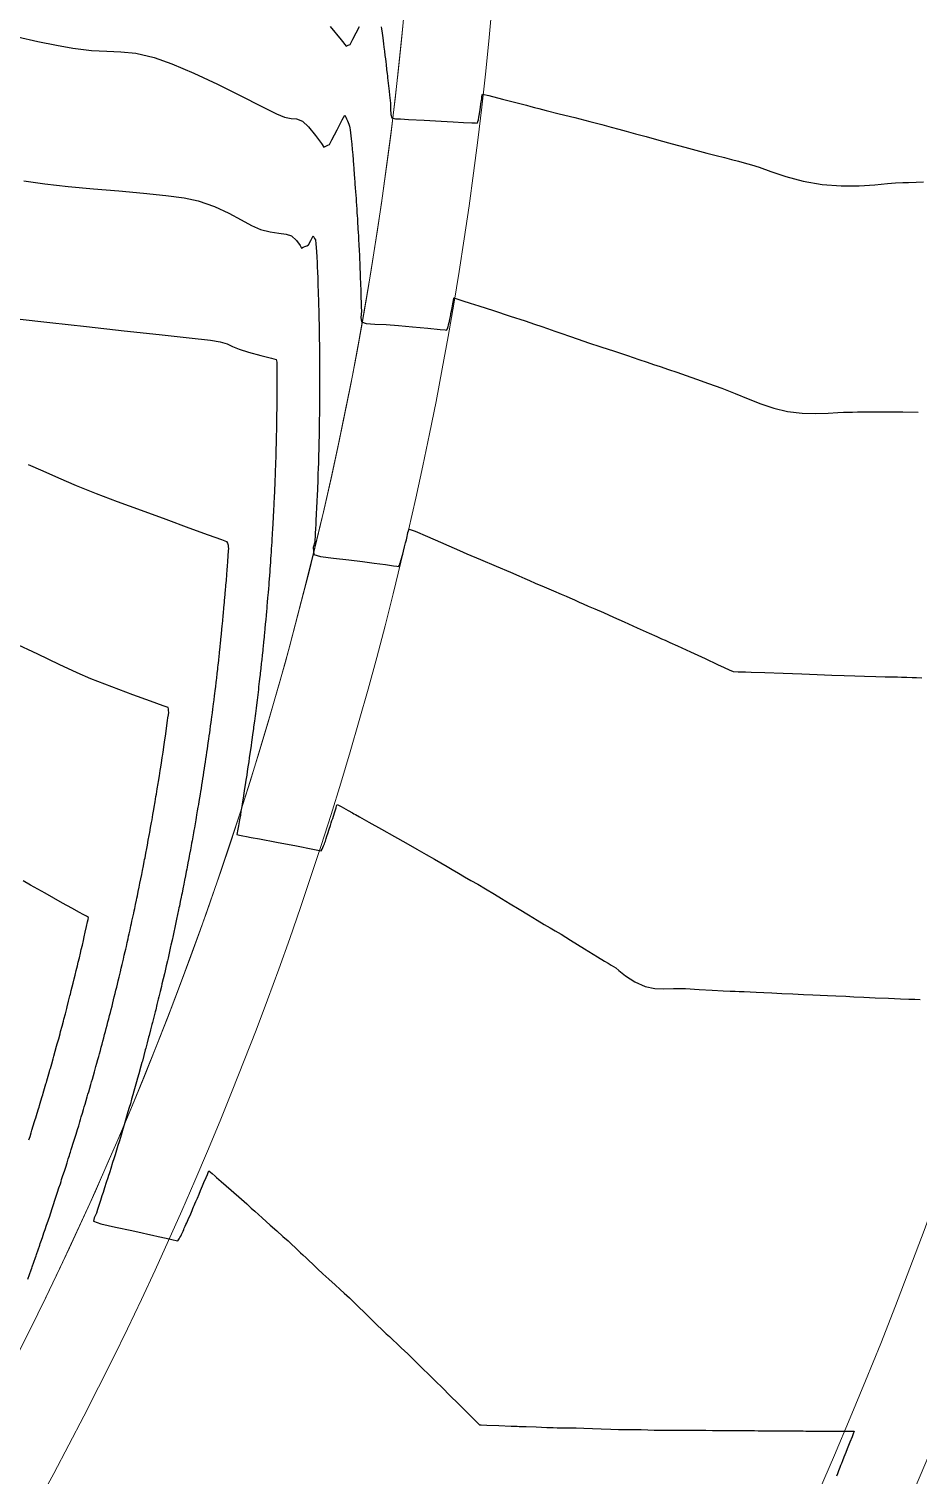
# Model space of a CAD drawing. Header units: millimetres. Extents: x 340454 to 342791, y 6993867 to 6995092.
# Drawn here: x 341707.79 to 341738.45, y 6994492.7 to 6994542.59 of the extents above; entities that cross this region are included whole.
import ezdxf

# ---------------------------------------------------------------- set-up
doc = ezdxf.new("R2010")
doc.units = ezdxf.units.MM
doc.header["$LTSCALE"] = 10
for name, color, linetype in [('T-HM-CURVA_INTERMEDIARIA', 45, 'Continuous'), ('T-HM-CURVA_MESTRA', 20, 'Continuous'), ('URB-Calçadas', 2, 'Continuous'), ('URB-Quadras', 3, 'Continuous')]:
    doc.layers.add(name, color=color, linetype=linetype)

msp = doc.modelspace()

# ---------------------------------------------------------------- linework, layer by layer
at = {"layer": 'T-HM-CURVA_INTERMEDIARIA', "color": 45, "linetype": 'Continuous', "lineweight": -3, "flags": 128}
for points, elevation in [([(341707.399, 6994542.316), (341708.105, 6994542.161), (341708.741, 6994542.03), (341709.305, 6994541.927), (341709.957, 6994541.847), (341710.483, 6994541.821), (341710.964, 6994541.804), (341711.481, 6994541.748), (341712.112, 6994541.606), (341712.722, 6994541.391), (341713.477, 6994541.066), (341714.296, 6994540.681), (341715.098, 6994540.285), (341715.804, 6994539.93), (341716.332, 6994539.665), (341716.602, 6994539.541), (341716.832, 6994539.499), (341717.022, 6994539.487), (341717.226, 6994539.412), (341717.437, 6994539.213), (341717.679, 6994538.911), (341717.879, 6994538.634), (341717.963, 6994538.512), (341718.01, 6994538.532), (341718.057, 6994538.553), (341718.105, 6994538.575), (341718.155, 6994538.599), (341718.238, 6994538.759), (341718.419, 6994539.109), (341718.601, 6994539.459), (341718.685, 6994539.618), (341718.723, 6994539.55), (341718.75, 6994539.493), (341718.78, 6994539.422), (341718.803, 6994539.361), (341718.824, 6994539.299), (341718.843, 6994539.237), (341718.861, 6994539.174), (341718.876, 6994539.11), (341718.888, 6994539), (341718.91, 6994538.793), (341718.926, 6994538.617), (341718.942, 6994538.43), (341718.95, 6994538.337), (341718.958, 6994538.245), (341718.973, 6994538.068), (341718.989, 6994537.88), (341718.994, 6994537.809), (341719, 6994537.739), (341719.012, 6994537.588), (341719.025, 6994537.423), (341719.031, 6994537.33), (341719.038, 6994537.237), (341719.048, 6994537.109), (341719.058, 6994536.965), (341719.066, 6994536.852), (341719.074, 6994536.739), (341719.082, 6994536.624), (341719.09, 6994536.507), (341719.099, 6994536.368), (341719.106, 6994536.244), (341719.113, 6994536.147), (341719.119, 6994536.049), (341719.128, 6994535.895), (341719.136, 6994535.753), (341719.141, 6994535.672), (341719.146, 6994535.591), (341719.155, 6994535.423), (341719.163, 6994535.264), (341719.167, 6994535.198), (341719.171, 6994535.132), (341719.179, 6994534.952), (341719.188, 6994534.777), (341719.19, 6994534.725), (341719.193, 6994534.674), (341719.201, 6994534.481), (341719.21, 6994534.293), (341719.213, 6994534.214), (341719.221, 6994534.011), (341719.229, 6994533.81), (341719.231, 6994533.755), (341719.236, 6994533.611), (341719.245, 6994533.329), (341719.251, 6994533.157), (341719.255, 6994533.005), (341719.259, 6994532.85), (341719.234, 6994532.637), (341719.268, 6994532.481), (341719.423, 6994532.432), (341719.723, 6994532.407), (341720.112, 6994532.389), (341720.536, 6994532.36), (341721.024, 6994532.312), (341721.55, 6994532.261), (341721.97, 6994532.22), (341722.143, 6994532.203), (341722.194, 6994532.196), (341722.225, 6994532.24), (341722.252, 6994532.32), (341722.266, 6994532.372), (341722.279, 6994532.429), (341722.292, 6994532.491), (341722.31, 6994532.578), (341722.328, 6994532.672), (341722.338, 6994532.722), (341722.348, 6994532.771), (341722.364, 6994532.854), (341722.385, 6994532.964), (341722.413, 6994533.109), (341722.436, 6994533.224), (341722.452, 6994533.31), (341722.545, 6994533.283), (341722.757, 6994533.213), (341723.011, 6994533.129), (341723.307, 6994533.033), (341723.809, 6994532.87), (341724.385, 6994532.683), (341724.903, 6994532.514), (341725.23, 6994532.407), (341725.481, 6994532.322), (341725.68, 6994532.253), (341725.931, 6994532.166), (341726.171, 6994532.083), (341726.436, 6994531.991), (341726.738, 6994531.887), (341727.094, 6994531.765), (341727.519, 6994531.623), (341727.981, 6994531.468), (341728.433, 6994531.318), (341728.822, 6994531.188), (341729.111, 6994531.092), (341729.336, 6994531.018), (341729.56, 6994530.942), (341729.848, 6994530.844), (341730.136, 6994530.744), (341730.456, 6994530.631), (341730.817, 6994530.503), (341731.223, 6994530.359), (341731.684, 6994530.196), (341732.153, 6994530.015), (341732.595, 6994529.83), (341733.03, 6994529.654), (341733.477, 6994529.503), (341733.955, 6994529.39), (341734.455, 6994529.331), (341734.934, 6994529.319), (341735.355, 6994529.335), (341735.685, 6994529.359), (341735.887, 6994529.371), (341736.059, 6994529.371), (341736.195, 6994529.372), (341736.366, 6994529.374), (341736.589, 6994529.375), (341736.848, 6994529.377), (341737.167, 6994529.377), (341737.478, 6994529.376), (341737.934, 6994529.374), (341738.457, 6994529.372)], 699), ([(341707.624, 6994537.346), (341708.338, 6994537.245), (341709.152, 6994537.156), (341710.021, 6994537.075), (341710.9, 6994536.999), (341711.745, 6994536.923), (341712.511, 6994536.844), (341713.153, 6994536.757), (341713.627, 6994536.66), (341714.19, 6994536.464), (341714.683, 6994536.234), (341715.109, 6994536.004), (341715.472, 6994535.805), (341715.776, 6994535.671), (341716.109, 6994535.59), (341716.409, 6994535.549), (341716.66, 6994535.514), (341716.846, 6994535.451), (341717.021, 6994535.289), (341717.143, 6994535.113), (341717.191, 6994535.029), (341717.251, 6994535.055), (341717.313, 6994535.082), (341717.375, 6994535.111), (341717.439, 6994535.141), (341717.518, 6994535.296), (341717.599, 6994535.448), (341717.647, 6994535.365), (341717.672, 6994535.318), (341717.688, 6994535.18), (341717.712, 6994534.909), (341717.723, 6994534.712), (341717.73, 6994534.535), (341717.733, 6994534.455), (341717.735, 6994534.386), (341717.743, 6994534.196), (341717.751, 6994534), (341717.753, 6994533.949), (341717.755, 6994533.897), (341717.761, 6994533.725), (341717.768, 6994533.545), (341717.77, 6994533.478), (341717.771, 6994533.411), (341717.776, 6994533.255), (341717.782, 6994533.09), (341717.784, 6994533.009), (341717.786, 6994532.927), (341717.79, 6994532.786), (341717.794, 6994532.635), (341717.795, 6994532.54), (341717.797, 6994532.444), (341717.8, 6994532.317), (341717.803, 6994532.18), (341717.805, 6994532.072), (341717.806, 6994531.964), (341717.808, 6994531.849), (341717.81, 6994531.724), (341717.812, 6994531.599), (341717.813, 6994531.485), (341717.814, 6994531.376), (341717.815, 6994531.268), (341717.816, 6994531.137), (341717.817, 6994531.013), (341717.818, 6994530.912), (341717.818, 6994530.812), (341717.818, 6994530.673), (341717.818, 6994530.541), (341717.819, 6994530.448), (341717.819, 6994530.356), (341717.818, 6994530.21), (341717.817, 6994530.069), (341717.817, 6994529.984), (341717.817, 6994529.9), (341717.816, 6994529.746), (341717.814, 6994529.597), (341717.814, 6994529.52), (341717.813, 6994529.444), (341717.811, 6994529.282), (341717.808, 6994529.125), (341717.808, 6994529.056), (341717.807, 6994528.987), (341717.803, 6994528.818), (341717.8, 6994528.653), (341717.799, 6994528.592), (341717.798, 6994528.531), (341717.794, 6994528.355), (341717.79, 6994528.182), (341717.788, 6994528.128), (341717.787, 6994528.074), (341717.782, 6994527.891), (341717.777, 6994527.71), (341717.774, 6994527.618), (341717.768, 6994527.427), (341717.761, 6994527.239), (341717.759, 6994527.161), (341717.751, 6994526.964), (341717.744, 6994526.768), (341717.741, 6994526.704), (341717.732, 6994526.5), (341717.723, 6994526.298), (341717.721, 6994526.248), (341717.715, 6994526.106), (341717.701, 6994525.828), (341717.692, 6994525.649), (341717.683, 6994525.489), (341717.676, 6994525.358), (341717.666, 6994525.185), (341717.659, 6994525.065), (341717.654, 6994524.973), (341717.648, 6994524.882), (341717.601, 6994524.694), (341717.622, 6994524.459), (341717.845, 6994524.387), (341718.292, 6994524.326), (341718.822, 6994524.272), (341719.294, 6994524.217), (341719.702, 6994524.16), (341720.086, 6994524.107), (341720.371, 6994524.067), (341720.484, 6994524.051), (341720.538, 6994524.043), (341720.569, 6994524.092), (341720.588, 6994524.139), (341720.606, 6994524.188), (341720.624, 6994524.245), (341720.643, 6994524.311), (341720.656, 6994524.361), (341720.684, 6994524.469), (341720.712, 6994524.578), (341720.726, 6994524.634), (341720.748, 6994524.722), (341720.782, 6994524.858), (341720.81, 6994524.969), (341720.838, 6994525.081), (341720.857, 6994525.222), (341720.901, 6994525.331), (341721.113, 6994525.262), (341721.542, 6994525.081), (341721.992, 6994524.881), (341722.269, 6994524.757), (341722.457, 6994524.675), (341722.644, 6994524.593), (341722.897, 6994524.485), (341723.364, 6994524.287), (341723.909, 6994524.056), (341724.396, 6994523.849), (341724.689, 6994523.724), (341724.893, 6994523.634), (341725.053, 6994523.562), (341725.256, 6994523.472), (341725.556, 6994523.342), (341725.886, 6994523.201), (341726.152, 6994523.087), (341726.316, 6994523.018), (341726.446, 6994522.962), (341726.609, 6994522.891), (341726.774, 6994522.817), (341726.909, 6994522.756), (341727.08, 6994522.68), (341727.314, 6994522.578), (341727.604, 6994522.454), (341727.957, 6994522.3), (341728.324, 6994522.135), (341728.768, 6994521.932), (341729.178, 6994521.745), (341729.441, 6994521.626), (341729.605, 6994521.553), (341729.736, 6994521.497), (341729.9, 6994521.424), (341730.159, 6994521.305), (341730.607, 6994521.099), (341731.112, 6994520.866), (341731.544, 6994520.667), (341731.772, 6994520.562), (341731.939, 6994520.476), (341732.079, 6994520.42), (341732.255, 6994520.405), (341732.359, 6994520.408), (341732.417, 6994520.407), (341732.507, 6994520.405), (341732.699, 6994520.398), (341733.174, 6994520.381), (341733.801, 6994520.359), (341734.446, 6994520.335), (341734.98, 6994520.316), (341735.479, 6994520.297), (341735.905, 6994520.28), (341736.275, 6994520.266), (341736.608, 6994520.255), (341736.998, 6994520.245), (341737.317, 6994520.24), (341737.569, 6994520.235), (341737.748, 6994520.232), (341737.889, 6994520.229), (341738.067, 6994520.225), (341738.249, 6994520.219), (341738.398, 6994520.214), (341738.585, 6994520.207)], 698), ([(341707.383, 6994532.584), (341708.516, 6994532.456), (341709.782, 6994532.318), (341711.076, 6994532.177), (341712.29, 6994532.046), (341713.317, 6994531.932), (341714.052, 6994531.847), (341714.388, 6994531.799), (341714.627, 6994531.72), (341714.81, 6994531.633), (341715.046, 6994531.538), (341715.37, 6994531.441), (341715.794, 6994531.325), (341716.163, 6994531.227), (341716.324, 6994531.182), (341716.344, 6994531.091), (341716.345, 6994531.013), (341716.346, 6994530.843), (341716.346, 6994530.64), (341716.346, 6994530.478), (341716.346, 6994530.35), (341716.345, 6994530.188), (341716.344, 6994529.983), (341716.343, 6994529.811), (341716.342, 6994529.737), (341716.341, 6994529.684), (341716.339, 6994529.486), (341716.337, 6994529.285), (341716.335, 6994529.216), (341716.332, 6994529.026), (341716.329, 6994528.833), (341716.327, 6994528.747), (341716.323, 6994528.566), (341716.319, 6994528.382), (341716.318, 6994528.33), (341716.316, 6994528.278), (341716.312, 6994528.106), (341716.307, 6994527.93), (341716.305, 6994527.87), (341716.303, 6994527.809), (341716.298, 6994527.646), (341716.293, 6994527.478), (341716.29, 6994527.409), (341716.287, 6994527.341), (341716.282, 6994527.186), (341716.276, 6994527.026), (341716.273, 6994526.949), (341716.269, 6994526.873), (341716.263, 6994526.726), (341716.257, 6994526.574), (341716.253, 6994526.489), (341716.249, 6994526.405), (341716.243, 6994526.266), (341716.236, 6994526.122), (341716.231, 6994526.03), (341716.226, 6994525.938), (341716.219, 6994525.794), (341716.213, 6994525.67), (341716.209, 6994525.61), (341716.206, 6994525.549), (341716.201, 6994525.468), (341716.197, 6994525.394), (341716.193, 6994525.314), (341716.187, 6994525.218), (341716.182, 6994525.129), (341716.174, 6994525.004), (341716.167, 6994524.888), (341716.159, 6994524.766), (341716.152, 6994524.651), (341716.144, 6994524.538), (341716.137, 6994524.426), (341716.129, 6994524.314), (341716.12, 6994524.19), (341716.112, 6994524.072), (341716.104, 6994523.967), (341716.097, 6994523.862), (341716.087, 6994523.731), (341716.077, 6994523.606), (341716.07, 6994523.508), (341716.062, 6994523.41), (341716.051, 6994523.273), (341716.04, 6994523.141), (341716.033, 6994523.049), (341716.025, 6994522.958), (341716.013, 6994522.815), (341716.001, 6994522.676), (341715.994, 6994522.591), (341715.986, 6994522.506), (341715.973, 6994522.357), (341715.959, 6994522.212), (341715.952, 6994522.133), (341715.945, 6994522.054), (341715.93, 6994521.899), (341715.915, 6994521.748), (341715.908, 6994521.675), (341715.901, 6994521.603), (341715.885, 6994521.442), (341715.869, 6994521.284), (341715.862, 6994521.218), (341715.856, 6994521.151), (341715.838, 6994520.985), (341715.82, 6994520.821), (341715.814, 6994520.761), (341715.807, 6994520.7), (341715.788, 6994520.528), (341715.769, 6994520.359), (341715.763, 6994520.304), (341715.757, 6994520.249), (341715.736, 6994520.072), (341715.716, 6994519.897), (341715.705, 6994519.798), (341715.682, 6994519.616), (341715.66, 6994519.436), (341715.65, 6994519.347), (341715.626, 6994519.16), (341715.602, 6994518.974), (341715.593, 6994518.896), (341715.567, 6994518.704), (341715.542, 6994518.513), (341715.533, 6994518.446), (341715.506, 6994518.249), (341715.48, 6994518.053), (341715.472, 6994517.995), (341715.453, 6994517.86), (341715.415, 6994517.594), (341715.393, 6994517.441), (341715.373, 6994517.305), (341715.348, 6994517.135), (341715.323, 6994516.971), (341715.304, 6994516.84), (341715.278, 6994516.677), (341715.253, 6994516.513), (341715.233, 6994516.383), (341715.207, 6994516.219), (341715.181, 6994516.056), (341715.16, 6994515.926), (341715.133, 6994515.763), (341715.106, 6994515.599), (341715.085, 6994515.469), (341715.057, 6994515.306), (341715.022, 6994515.099), (341714.992, 6994514.926), (341714.979, 6994514.85), (341714.968, 6994514.793), (341715.051, 6994514.776), (341715.176, 6994514.752), (341715.299, 6994514.729), (341715.459, 6994514.699), (341715.746, 6994514.644), (341716.335, 6994514.532), (341717.016, 6994514.403), (341717.58, 6994514.295), (341717.816, 6994514.25), (341717.869, 6994514.239), (341717.904, 6994514.29), (341717.932, 6994514.352), (341717.953, 6994514.401), (341717.982, 6994514.477), (341717.999, 6994514.524), (341718.016, 6994514.573), (341718.046, 6994514.663), (341718.071, 6994514.738), (341718.103, 6994514.837), (341718.148, 6994514.976), (341718.192, 6994515.11), (341718.219, 6994515.195), (341718.245, 6994515.276), (341718.27, 6994515.353), (341718.295, 6994515.43), (341718.342, 6994515.577), (341718.386, 6994515.715), (341718.403, 6994515.783), (341718.425, 6994515.838), (341718.563, 6994515.767), (341718.808, 6994515.628), (341718.949, 6994515.547), (341719.003, 6994515.516), (341719.057, 6994515.484), (341719.192, 6994515.408), (341719.52, 6994515.223), (341719.953, 6994514.979), (341720.406, 6994514.724), (341720.791, 6994514.506), (341721.169, 6994514.292), (341721.497, 6994514.107), (341721.775, 6994513.95), (341722.002, 6994513.819), (341722.218, 6994513.691), (341722.389, 6994513.588), (341722.604, 6994513.46), (341722.81, 6994513.341), (341723.03, 6994513.216), (341723.27, 6994513.079), (341723.539, 6994512.922), (341723.844, 6994512.741), (341724.085, 6994512.594), (341724.388, 6994512.409), (341724.695, 6994512.223), (341725.02, 6994512.024), (341725.322, 6994511.84), (341725.561, 6994511.696), (341725.769, 6994511.573), (341725.935, 6994511.477), (341726.143, 6994511.354), (341726.473, 6994511.152), (341726.955, 6994510.854), (341727.404, 6994510.576), (341727.637, 6994510.432), (341727.768, 6994510.354), (341727.869, 6994510.294), (341727.951, 6994510.245), (341728.034, 6994510.195), (341728.14, 6994510.107), (341728.371, 6994509.925), (341728.686, 6994509.72), (341729.045, 6994509.558), (341729.382, 6994509.485), (341729.691, 6994509.475), (341730.024, 6994509.487), (341730.431, 6994509.482), (341730.902, 6994509.455), (341731.354, 6994509.429), (341731.73, 6994509.407), (341731.975, 6994509.394), (341732.148, 6994509.387), (341732.285, 6994509.382), (341732.457, 6994509.377), (341732.662, 6994509.369), (341732.875, 6994509.361), (341733.138, 6994509.35), (341733.41, 6994509.336), (341733.753, 6994509.316), (341734.131, 6994509.295), (341734.509, 6994509.276), (341734.828, 6994509.262), (341735.084, 6994509.254), (341735.328, 6994509.245), (341735.614, 6994509.233), (341735.963, 6994509.215), (341736.239, 6994509.199), (341736.588, 6994509.181), (341736.977, 6994509.165), (341737.43, 6994509.148), (341737.849, 6994509.133), (341738.134, 6994509.121), (341738.349, 6994509.111), (341738.524, 6994509.101)], 697), ([(341707.767, 6994527.56), (341708.273, 6994527.344), (341708.815, 6994527.103), (341709.42, 6994526.84), (341710.116, 6994526.561), (341710.837, 6994526.289), (341711.663, 6994525.983), (341712.513, 6994525.672), (341713.311, 6994525.381), (341713.979, 6994525.139), (341714.437, 6994524.974), (341714.609, 6994524.911), (341714.638, 6994524.85), (341714.665, 6994524.779), (341714.669, 6994524.725), (341714.671, 6994524.663), (341714.666, 6994524.584), (341714.654, 6994524.416), (341714.639, 6994524.216), (341714.628, 6994524.056), (341714.618, 6994523.929), (341714.606, 6994523.769), (341714.59, 6994523.566), (341714.576, 6994523.395), (341714.57, 6994523.322), (341714.566, 6994523.271), (341714.549, 6994523.074), (341714.532, 6994522.875), (341714.526, 6994522.809), (341714.509, 6994522.62), (341714.492, 6994522.428), (341714.484, 6994522.348), (341714.467, 6994522.166), (341714.45, 6994521.981), (341714.44, 6994521.886), (341714.423, 6994521.712), (341714.405, 6994521.534), (341714.399, 6994521.48), (341714.394, 6994521.425), (341714.376, 6994521.258), (341714.358, 6994521.088), (341714.352, 6994521.026), (341714.345, 6994520.965), (341714.327, 6994520.805), (341714.309, 6994520.641), (341714.301, 6994520.573), (341714.293, 6994520.505), (341714.276, 6994520.352), (341714.258, 6994520.195), (341714.249, 6994520.12), (341714.24, 6994520.046), (341714.223, 6994519.9), (341714.205, 6994519.749), (341714.194, 6994519.667), (341714.184, 6994519.585), (341714.167, 6994519.446), (341714.149, 6994519.302), (341714.137, 6994519.214), (341714.125, 6994519.125), (341714.108, 6994518.993), (341714.091, 6994518.857), (341714.078, 6994518.761), (341714.065, 6994518.665), (341714.048, 6994518.541), (341714.031, 6994518.411), (341714.016, 6994518.309), (341714.002, 6994518.207), (341713.985, 6994518.089), (341713.968, 6994517.965), (341713.952, 6994517.857), (341713.936, 6994517.749), (341713.92, 6994517.637), (341713.904, 6994517.52), (341713.886, 6994517.403), (341713.869, 6994517.292), (341713.853, 6994517.183), (341713.837, 6994517.075), (341713.818, 6994516.954), (341713.799, 6994516.837), (341713.784, 6994516.734), (341713.768, 6994516.63), (341713.747, 6994516.506), (341713.728, 6994516.384), (341713.712, 6994516.285), (341713.696, 6994516.186), (341713.675, 6994516.057), (341713.654, 6994515.931), (341713.638, 6994515.836), (341713.623, 6994515.742), (341713.6, 6994515.609), (341713.578, 6994515.479), (341713.562, 6994515.388), (341713.547, 6994515.298), (341713.523, 6994515.161), (341713.499, 6994515.027), (341713.484, 6994514.94), (341713.469, 6994514.854), (341713.444, 6994514.713), (341713.418, 6994514.575), (341713.404, 6994514.493), (341713.389, 6994514.411), (341713.362, 6994514.266), (341713.335, 6994514.124), (341713.321, 6994514.046), (341713.307, 6994513.968), (341713.278, 6994513.82), (341713.25, 6994513.674), (341713.236, 6994513.599), (341713.222, 6994513.525), (341713.192, 6994513.373), (341713.163, 6994513.224), (341713.149, 6994513.153), (341713.135, 6994513.082), (341713.104, 6994512.927), (341713.073, 6994512.774), (341713.06, 6994512.707), (341713.046, 6994512.64), (341713.013, 6994512.482), (341712.981, 6994512.325), (341712.968, 6994512.262), (341712.955, 6994512.199), (341712.921, 6994512.037), (341712.887, 6994511.877), (341712.874, 6994511.817), (341712.862, 6994511.757), (341712.826, 6994511.592), (341712.79, 6994511.429), (341712.778, 6994511.373), (341712.766, 6994511.316), (341712.729, 6994511.148), (341712.692, 6994510.982), (341712.68, 6994510.929), (341712.668, 6994510.876), (341712.63, 6994510.705), (341712.591, 6994510.535), (341712.58, 6994510.485), (341712.569, 6994510.436), (341712.528, 6994510.262), (341712.488, 6994510.089), (341712.466, 6994509.996), (341712.424, 6994509.819), (341712.382, 6994509.643), (341712.362, 6994509.557), (341712.318, 6994509.377), (341712.275, 6994509.198), (341712.256, 6994509.118), (341712.21, 6994508.936), (341712.165, 6994508.754), (341712.147, 6994508.68), (341712.1, 6994508.495), (341712.053, 6994508.31), (341712.036, 6994508.242), (341711.988, 6994508.054), (341711.939, 6994507.867), (341711.923, 6994507.804), (341711.873, 6994507.614), (341711.823, 6994507.425), (341711.808, 6994507.367), (341711.756, 6994507.175), (341711.705, 6994506.983), (341711.691, 6994506.931), (341711.655, 6994506.8), (341711.584, 6994506.542), (341711.543, 6994506.395), (341711.507, 6994506.265), (341711.461, 6994506.102), (341711.417, 6994505.945), (341711.381, 6994505.82), (341711.336, 6994505.663), (341711.291, 6994505.505), (341711.255, 6994505.381), (341711.209, 6994505.224), (341711.163, 6994505.067), (341711.126, 6994504.942), (341711.08, 6994504.786), (341711.033, 6994504.629), (341710.996, 6994504.505), (341710.948, 6994504.348), (341710.901, 6994504.192), (341710.863, 6994504.068), (341710.815, 6994503.912), (341710.763, 6994503.743), (341710.72, 6994503.607), (341710.679, 6994503.476), (341710.616, 6994503.276), (341710.58, 6994503.162), (341710.559, 6994503.096), (341710.538, 6994503.031), (341710.513, 6994502.952), (341710.463, 6994502.795), (341710.402, 6994502.606), (341710.352, 6994502.452), (341710.312, 6994502.328), (341710.261, 6994502.172), (341710.204, 6994501.999), (341710.158, 6994501.859), (341710.119, 6994501.738), (341710.042, 6994501.578), (341710.024, 6994501.452), (341710.268, 6994501.369), (341710.785, 6994501.251), (341711.34, 6994501.135), (341711.699, 6994501.06), (341711.897, 6994501.013), (341712.054, 6994500.976), (341712.252, 6994500.93), (341712.521, 6994500.869), (341712.765, 6994500.814), (341712.873, 6994500.789), (341712.924, 6994500.774), (341712.975, 6994500.849), (341713, 6994500.895), (341713.027, 6994500.945), (341713.051, 6994500.995), (341713.074, 6994501.042), (341713.11, 6994501.118), (341713.132, 6994501.166), (341713.153, 6994501.212), (341713.184, 6994501.28), (341713.209, 6994501.337), (341713.239, 6994501.404), (341713.289, 6994501.519), (341713.372, 6994501.713), (341713.422, 6994501.828), (341713.449, 6994501.891), (341713.474, 6994501.95), (341713.497, 6994502.003), (341713.519, 6994502.057), (341713.555, 6994502.14), (341713.603, 6994502.252), (341713.66, 6994502.387), (341713.712, 6994502.51), (341713.747, 6994502.593), (341713.783, 6994502.676), (341713.831, 6994502.792), (341713.905, 6994502.968), (341713.948, 6994503.071), (341713.972, 6994503.14), (341714, 6994503.194), (341714.11, 6994503.106), (341714.214, 6994503.011), (341714.267, 6994502.963), (341714.425, 6994502.825), (341714.77, 6994502.523), (341715.123, 6994502.214), (341715.304, 6994502.055), (341715.382, 6994501.982), (341715.461, 6994501.908), (341715.586, 6994501.797), (341715.834, 6994501.576), (341716.115, 6994501.325), (341716.342, 6994501.123), (341716.555, 6994500.932), (341716.731, 6994500.774), (341716.85, 6994500.665), (341716.983, 6994500.539), (341717.064, 6994500.46), (341717.112, 6994500.414), (341717.159, 6994500.369), (341717.238, 6994500.298), (341717.353, 6994500.193), (341717.445, 6994500.104), (341717.58, 6994499.972), (341717.746, 6994499.815), (341717.933, 6994499.641), (341718.139, 6994499.454), (341718.354, 6994499.257), (341718.53, 6994499.097), (341718.67, 6994498.97), (341718.843, 6994498.808), (341719.02, 6994498.639), (341719.166, 6994498.495), (341719.35, 6994498.315), (341719.577, 6994498.094), (341719.793, 6994497.882), (341719.977, 6994497.705), (341720.113, 6994497.576), (341720.224, 6994497.474), (341720.341, 6994497.366), (341720.489, 6994497.23), (341720.635, 6994497.093), (341720.856, 6994496.876), (341721.146, 6994496.589), (341721.328, 6994496.41), (341721.426, 6994496.318), (341721.525, 6994496.226), (341721.628, 6994496.125), (341721.813, 6994495.941), (341722.05, 6994495.705), (341722.31, 6994495.447), (341722.608, 6994495.15), (341722.925, 6994494.836), (341723.177, 6994494.585), (341723.282, 6994494.481), (341723.329, 6994494.434), (341723.389, 6994494.432), (341723.581, 6994494.424), (341723.999, 6994494.406), (341724.422, 6994494.388), (341724.626, 6994494.38), (341724.696, 6994494.379), (341724.767, 6994494.378), (341724.936, 6994494.371), (341725.291, 6994494.357), (341725.659, 6994494.343), (341725.871, 6994494.335), (341726.008, 6994494.333), (341726.146, 6994494.332), (341726.297, 6994494.331), (341726.487, 6994494.329), (341726.661, 6994494.324), (341726.924, 6994494.315), (341727.229, 6994494.305), (341727.527, 6994494.295), (341727.856, 6994494.283), (341728.124, 6994494.274), (341728.366, 6994494.268), (341728.56, 6994494.266), (341728.715, 6994494.267), (341728.91, 6994494.266), (341729.133, 6994494.26), (341729.352, 6994494.252), (341729.616, 6994494.245), (341729.859, 6994494.243), (341730.052, 6994494.244), (341730.295, 6994494.245), (341730.593, 6994494.246), (341730.877, 6994494.247), (341731.136, 6994494.245), (341731.364, 6994494.241), (341731.551, 6994494.236), (341731.681, 6994494.233), (341731.842, 6994494.233), (341731.948, 6994494.234), (341732.014, 6994494.232), (341732.08, 6994494.231), (341732.26, 6994494.231), (341732.586, 6994494.232), (341732.812, 6994494.232), (341732.943, 6994494.229), (341733.075, 6994494.226), (341733.293, 6994494.226), (341733.687, 6994494.225), (341734.076, 6994494.225), (341734.277, 6994494.224), (341734.393, 6994494.222), (341734.492, 6994494.219), (341734.58, 6994494.216), (341734.668, 6994494.214), (341734.864, 6994494.213), (341735.266, 6994494.213), (341735.685, 6994494.212), (341735.935, 6994494.211), (341736.144, 6994494.212), (341736.254, 6994494.209), (341736.22, 6994494.121), (341736.179, 6994494.016), (341736.105, 6994493.829), (341736.061, 6994493.718), (341736.037, 6994493.658), (341736.014, 6994493.598), (341735.964, 6994493.474), (341735.9, 6994493.315), (341735.851, 6994493.191), (341735.814, 6994493.098), (341735.785, 6994493.027), (341735.757, 6994492.956), (341735.714, 6994492.849), (341735.671, 6994492.741), (341735.639, 6994492.663)], 696), ([(341707.793, 6994504.262), (341707.832, 6994504.384), (341707.871, 6994504.508), (341707.9, 6994504.602), (341707.945, 6994504.747), (341707.992, 6994504.899), (341708.012, 6994504.962), (341708.031, 6994505.025), (341708.078, 6994505.178), (341708.123, 6994505.33), (341708.142, 6994505.389), (341708.16, 6994505.449), (341708.207, 6994505.605), (341708.253, 6994505.76), (341708.27, 6994505.817), (341708.287, 6994505.873), (341708.334, 6994506.033), (341708.38, 6994506.192), (341708.396, 6994506.245), (341708.411, 6994506.298), (341708.458, 6994506.462), (341708.505, 6994506.624), (341708.519, 6994506.673), (341708.534, 6994506.723), (341708.581, 6994506.891), (341708.628, 6994507.057), (341708.654, 6994507.149), (341708.701, 6994507.32), (341708.749, 6994507.491), (341708.772, 6994507.575), (341708.82, 6994507.751), (341708.867, 6994507.925), (341708.888, 6994508.002), (341708.936, 6994508.182), (341708.984, 6994508.36), (341709.002, 6994508.429), (341709.05, 6994508.613), (341709.098, 6994508.796), (341709.114, 6994508.857), (341709.162, 6994509.045), (341709.21, 6994509.232), (341709.223, 6994509.285), (341709.256, 6994509.415), (341709.32, 6994509.669), (341709.356, 6994509.815), (341709.388, 6994509.945), (341709.427, 6994510.107), (341709.465, 6994510.264), (341709.495, 6994510.388), (341709.533, 6994510.545), (341709.57, 6994510.702), (341709.599, 6994510.827), (341709.636, 6994510.984), (341709.672, 6994511.141), (341709.701, 6994511.266), (341709.737, 6994511.423), (341709.782, 6994511.622), (341709.819, 6994511.789), (341709.836, 6994511.863), (341709.852, 6994511.935), (341709.777, 6994511.978), (341709.664, 6994512.04), (341709.534, 6994512.112), (341709.274, 6994512.257), (341708.957, 6994512.434), (341708.655, 6994512.602), (341708.35, 6994512.772), (341708.105, 6994512.909), (341707.843, 6994513.055), (341707.593, 6994513.194)], 694)]:
    msp.add_lwpolyline(points, dxfattribs=dict(at, elevation=elevation))
at = {"layer": 'T-HM-CURVA_MESTRA', "color": 20, "linetype": 'Continuous', "lineweight": -3, "flags": 128}
for points, elevation in [([(341718.182, 6994542.677), (341718.561, 6994542.208), (341718.735, 6994541.995), (341718.802, 6994542.024), (341718.87, 6994542.056), (341718.966, 6994542.238), (341719.189, 6994542.668)], 700), ([(341719.945, 6994542.662), (341719.955, 6994542.59), (341719.974, 6994542.444), (341719.996, 6994542.277), (341720.009, 6994542.174), (341720.022, 6994542.072), (341720.037, 6994541.956), (341720.054, 6994541.819), (341720.072, 6994541.675), (341720.086, 6994541.557), (341720.098, 6994541.459), (341720.11, 6994541.361), (341720.13, 6994541.193), (341720.147, 6994541.045), (341720.155, 6994540.973), (341720.164, 6994540.902), (341720.185, 6994540.713), (341720.204, 6994540.535), (341720.215, 6994540.442), (341720.23, 6994540.3), (341720.259, 6994540.029), (341720.267, 6994539.83), (341720.273, 6994539.643), (341720.311, 6994539.524), (341720.437, 6994539.485), (341720.602, 6994539.487), (341720.886, 6994539.469), (341721.426, 6994539.439), (341722.008, 6994539.408), (341722.421, 6994539.386), (341722.774, 6994539.367), (341723.069, 6994539.352), (341723.195, 6994539.346), (341723.249, 6994539.343), (341723.279, 6994539.397), (341723.295, 6994539.453), (341723.314, 6994539.542), (341723.325, 6994539.604), (341723.344, 6994539.735), (341723.368, 6994539.894), (341723.382, 6994539.995), (341723.394, 6994540.073), (341723.401, 6994540.124), (341723.409, 6994540.175), (341723.414, 6994540.257), (341723.432, 6994540.338), (341723.65, 6994540.291), (341724.125, 6994540.172), (341724.632, 6994540.04), (341724.947, 6994539.958), (341725.103, 6994539.917), (341725.226, 6994539.884), (341725.381, 6994539.843), (341725.63, 6994539.779), (341726.077, 6994539.666), (341726.616, 6994539.529), (341727.141, 6994539.395), (341727.548, 6994539.29), (341727.877, 6994539.203), (341728.132, 6994539.134), (341728.388, 6994539.063), (341728.716, 6994538.974), (341729.079, 6994538.875), (341729.514, 6994538.757), (341729.975, 6994538.631), (341730.416, 6994538.511), (341730.792, 6994538.41), (341731.172, 6994538.309), (341731.498, 6994538.224), (341731.779, 6994538.15), (341732.023, 6994538.086), (341732.268, 6994538.022), (341732.463, 6994537.971), (341732.707, 6994537.906), (341732.972, 6994537.816), (341733.379, 6994537.67), (341733.898, 6994537.5), (341734.497, 6994537.34), (341735.145, 6994537.224), (341735.801, 6994537.176), (341736.42, 6994537.181), (341736.965, 6994537.216), (341737.396, 6994537.258), (341737.674, 6994537.28), (341737.928, 6994537.289), (341738.13, 6994537.297), (341738.384, 6994537.306), (341738.646, 6994537.313)], 700), ([(341707.759, 6994499.456), (341707.816, 6994499.616), (341707.873, 6994499.777), (341707.891, 6994499.831), (341707.91, 6994499.884), (341707.965, 6994500.042), (341708.02, 6994500.201), (341708.04, 6994500.257), (341708.059, 6994500.313), (341708.113, 6994500.468), (341708.167, 6994500.625), (341708.187, 6994500.683), (341708.206, 6994500.742), (341708.259, 6994500.895), (341708.312, 6994501.05), (341708.332, 6994501.11), (341708.353, 6994501.171), (341708.404, 6994501.322), (341708.456, 6994501.474), (341708.477, 6994501.538), (341708.498, 6994501.601), (341708.547, 6994501.75), (341708.598, 6994501.9), (341708.619, 6994501.966), (341708.641, 6994502.031), (341708.69, 6994502.178), (341708.738, 6994502.325), (341708.761, 6994502.393), (341708.783, 6994502.462), (341708.83, 6994502.606), (341708.878, 6994502.751), (341708.901, 6994502.822), (341708.923, 6994502.893), (341708.969, 6994503.034), (341709.016, 6994503.177), (341709.039, 6994503.25), (341709.062, 6994503.324), (341709.108, 6994503.467), (341709.152, 6994503.604), (341709.172, 6994503.667), (341709.191, 6994503.726), (341709.208, 6994503.781), (341709.225, 6994503.835), (341709.254, 6994503.926), (341709.287, 6994504.03), (341709.311, 6994504.109), (341709.336, 6994504.188), (341709.377, 6994504.322), (341709.42, 6994504.458), (341709.444, 6994504.539), (341709.469, 6994504.621), (341709.51, 6994504.752), (341709.55, 6994504.886), (341709.576, 6994504.97), (341709.601, 6994505.054), (341709.639, 6994505.184), (341709.679, 6994505.315), (341709.704, 6994505.402), (341709.73, 6994505.489), (341709.767, 6994505.615), (341709.805, 6994505.744), (341709.831, 6994505.834), (341709.857, 6994505.924), (341709.893, 6994506.048), (341709.93, 6994506.174), (341709.956, 6994506.267), (341709.982, 6994506.36), (341710.017, 6994506.481), (341710.052, 6994506.604), (341710.078, 6994506.7), (341710.105, 6994506.797), (341710.138, 6994506.914), (341710.172, 6994507.035), (341710.199, 6994507.134), (341710.226, 6994507.234), (341710.257, 6994507.349), (341710.289, 6994507.466), (341710.317, 6994507.569), (341710.344, 6994507.672), (341710.374, 6994507.784), (341710.405, 6994507.898), (341710.433, 6994508.004), (341710.46, 6994508.11), (341710.489, 6994508.219), (341710.518, 6994508.331), (341710.547, 6994508.441), (341710.574, 6994508.55), (341710.602, 6994508.657), (341710.63, 6994508.763), (341710.659, 6994508.878), (341710.686, 6994508.99), (341710.713, 6994509.093), (341710.739, 6994509.197), (341710.768, 6994509.315), (341710.796, 6994509.43), (341710.821, 6994509.53), (341710.846, 6994509.631), (341710.875, 6994509.753), (341710.904, 6994509.872), (341710.927, 6994509.968), (341710.951, 6994510.065), (341710.98, 6994510.191), (341711.009, 6994510.314), (341711.031, 6994510.407), (341711.053, 6994510.5), (341711.083, 6994510.629), (341711.112, 6994510.756), (341711.133, 6994510.845), (341711.154, 6994510.935), (341711.184, 6994511.068), (341711.213, 6994511.199), (341711.233, 6994511.285), (341711.252, 6994511.37), (341711.283, 6994511.508), (341711.312, 6994511.643), (341711.33, 6994511.724), (341711.348, 6994511.806), (341711.379, 6994511.948), (341711.409, 6994512.087), (341711.426, 6994512.165), (341711.442, 6994512.243), (341711.473, 6994512.388), (341711.503, 6994512.532), (341711.519, 6994512.605), (341711.534, 6994512.679), (341711.565, 6994512.829), (341711.595, 6994512.977), (341711.609, 6994513.047), (341711.624, 6994513.116), (341711.655, 6994513.271), (341711.685, 6994513.423), (341711.698, 6994513.488), (341711.711, 6994513.554), (341711.742, 6994513.712), (341711.772, 6994513.869), (341711.784, 6994513.93), (341711.797, 6994513.992), (341711.827, 6994514.155), (341711.858, 6994514.316), (341711.869, 6994514.373), (341711.88, 6994514.43), (341711.91, 6994514.597), (341711.941, 6994514.763), (341711.951, 6994514.816), (341711.96, 6994514.868), (341711.991, 6994515.04), (341712.022, 6994515.211), (341712.039, 6994515.307), (341712.07, 6994515.484), (341712.1, 6994515.659), (341712.116, 6994515.746), (341712.146, 6994515.927), (341712.176, 6994516.107), (341712.19, 6994516.185), (341712.22, 6994516.371), (341712.25, 6994516.556), (341712.262, 6994516.625), (341712.292, 6994516.816), (341712.322, 6994517.006), (341712.332, 6994517.065), (341712.362, 6994517.261), (341712.392, 6994517.455), (341712.4, 6994517.505), (341712.42, 6994517.64), (341712.459, 6994517.906), (341712.481, 6994518.059), (341712.501, 6994518.194), (341712.525, 6994518.363), (341712.553, 6994518.56), (341712.575, 6994518.725), (341712.588, 6994518.82), (341712.603, 6994518.931), (341712.614, 6994519.01), (341712.61, 6994519.073), (341712.604, 6994519.133), (341712.592, 6994519.182), (341712.427, 6994519.241), (341711.991, 6994519.396), (341711.373, 6994519.621), (341710.657, 6994519.889), (341709.932, 6994520.172), (341709.459, 6994520.377), (341708.838, 6994520.666), (341708.096, 6994521.018), (341707.261, 6994521.413)], 695)]:
    msp.add_lwpolyline(points, dxfattribs=dict(at, elevation=elevation))
at = {"layer": 'URB-Calçadas', "lineweight": 0}
for points in [[(341813.189, 6994548.521, -0.154603), (341769.061, 6994422.419, -0.499968), (341758.211, 6994421.262), (341722.09, 6994456.659, -0.315349), (341720.75, 6994466.552, 0.143753), (341748.209, 6994550.157, -0.011113), (341750.487, 6994604.294, -0.380362), (341759.213, 6994611.243, -0.065745), (341810.489, 6994599.218, -0.387497), (341814.847, 6994591.795, 0.009382), (341813.189, 6994548.516)], [(341549.964, 6994572.578), (341544.441, 6994513.129, 0.441915), (341552.414, 6994504.389), (341573.451, 6994504.41, -2.636759), (341572.626, 6994493.167, -0.012632), (341474.754, 6994497.063, 0.571181), (341474.754, 6994497.063, 0.423438), (341466.244, 6994490.841), (341461.414, 6994441.05, 0.451996), (341468.35, 6994432.344, 0.01745), (341608.104, 6994427.975, 0.093596), (341651.192, 6994436.869, 0.2812), (341724.28, 6994553.693)]]:
    msp.add_lwpolyline(points, format="xyb", dxfattribs=at)
at = {"layer": 'URB-Quadras', "color": 252, "lineweight": 0}
for points in [[(341759.961, 6994423.047, 0.453388), (341767.461, 6994423.619, 0.154587), (341811.19, 6994548.568, -0.00938), (341812.851, 6994591.909, 0.3287), (341809.609, 6994596.878, 0.06575), (341758.965, 6994608.756, 0.424435), (341753.481, 6994604.101, 0.011116), (341751.208, 6994550.08, -0.143782), (341723.221, 6994464.851, 0.364579), (341723.84, 6994458.445), (341759.961, 6994423.047)], [(341696.585, 6994479.141, 0.150369), (341721.223, 6994551.03), (341620.036, 6994563.795)], [(341572.659, 6994506.386, -2.326577), (341571.688, 6994491.18, -0.012591), (341474.035, 6994495.106, 0.405063), (341468.732, 6994490.599), (341463.902, 6994440.809, 0.423192), (341468.548, 6994435.337, 0.017447), (341608.073, 6994430.975, 0.093313), (341649.949, 6994439.602, 0.275349), (341721.223, 6994551.03)]]:
    msp.add_lwpolyline(points, format="xyb", dxfattribs=at)

doc.saveas('drawing.dxf')
